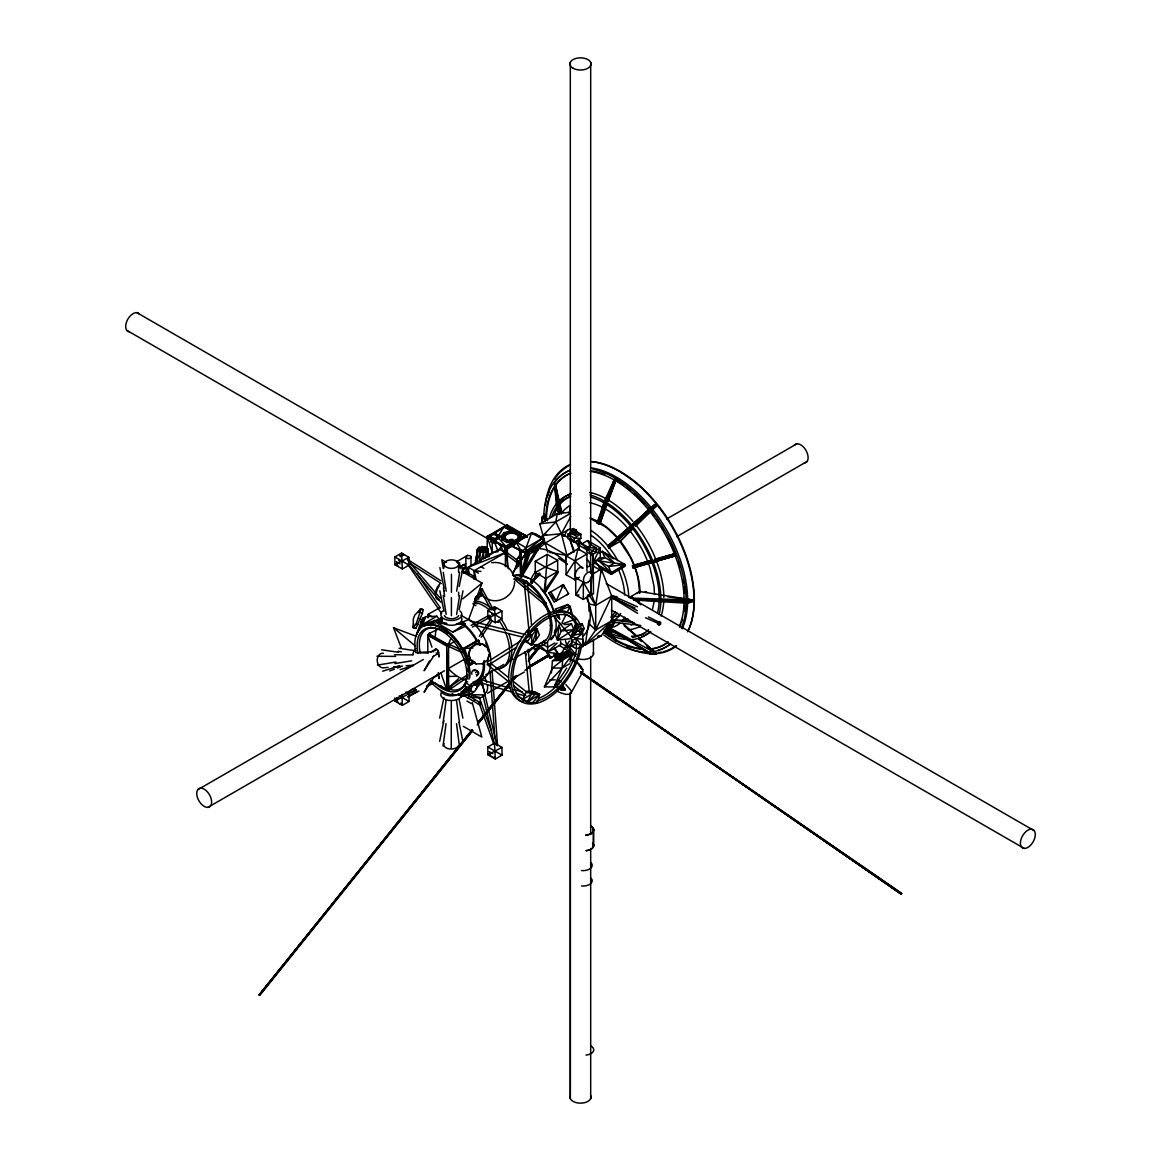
<?xml version="1.0" encoding="UTF-8"?>
<svg xmlns="http://www.w3.org/2000/svg" width="1161" height="1161" viewBox="0 0 1161 1161"><rect width="100%" height="100%" fill="white"/><g stroke="black" fill="none" stroke-linecap="round" stroke-linejoin="round"><path stroke-width="1.5" d="M477.534 555.031L477.534 548.979L479.014 547.295L485.138 546.729L487.446 548.065L489.144 556.685M481.626 685.454L480.886 679.954L473.427 683.902M541.839 519.156L542.492 522.552L541.853 517.414L544.451 514.338L547.528 520.81M551.388 672.93L552.462 660.725L562.896 654.702L562.156 668.039L554.102 686.906L544.407 686.906L552.462 668.039L562.156 660.304L572.591 654.267L570.109 662.162M570.312 1098.64L570.312 692.638M451.252 748.032L451.31 701.723M451.397 615.707L451.426 597.509M451.44 592.487L451.469 574.289M462.194 621.556L464.792 623.936L464.792 626.505L452.863 632.106L437.944 623.457L437.958 622.18L442.428 619.597M523.698 639.914L531.578 645.182L531.811 635.314L537.18 629.204L534.045 627.404M556.395 690.664A12.669 5.065 28.8 0 0 561.053 692.986L565.581 694.307L569.137 694.307L571.096 693.03L582.706 671.871L582.764 669.534L578.425 663.686L576.407 661.872L580.892 666.559L578.425 663.686L569.819 659.477M565.233 689.794L562.751 685.832L558.31 688.691L564.304 690.389L565.233 689.794L558.31 688.691L564.377 687.297M571.096 693.03L571.168 690.708L565.842 684.598M576.48 648.912L576.132 638.448L582.648 633.355L577.96 630.641L571.444 635.735L571.793 646.198L576.48 648.912L582.895 646.503L582.648 633.355L571.444 635.735L576.132 638.448L582.895 646.503L571.27 640.988L576.132 638.448L583.33 639.377M531.578 532.87L541.723 538.733L543.74 541.186L526.209 553.449L526.064 547.774L531.578 532.87L535.54 533.871L544.103 538.82L543.74 541.186L539.633 545.699L526.209 553.449L513.162 546.787L515.919 541.911L531.578 532.87L544.103 538.82L539.633 545.699M546.004 578.28L545.133 591.689L544.175 591.442L545.597 578.251M593.242 553.666L593.474 593.402L587.655 595.898L590.63 595.042L593.242 553.928M592.995 557.382L593.227 553.87M479.624 561.692L480.349 552.172L485.138 546.729M574.797 634.167L575.508 624.705L582.271 623.979L584.085 628.507L582.096 633.398M571.459 623.878L561.227 630.974L573.781 629.639L557.512 640.103L558.905 625.213L561.227 630.974L557.512 640.103L570.066 638.753L573.781 629.639L571.459 623.878L564.29 624.647M544.175 591.442L545.714 591.413M546.555 578.497L545.017 578.526M451.034 638.216L447.928 645.327M449.583 645.618L447.74 644.602M547.208 554.377L545.714 578.483L535.279 572.46L535.279 561.271L547.208 554.377L557.657 560.4L557.657 571.604L545.714 578.483M458.972 568.005L459.669 562.838M443.081 722.839L446.1 700.475M443.038 746.059L446.056 723.695M524.206 639.972L531.578 645.182L535.54 640.48L537.18 629.204L530.461 631.468M477.534 548.979L476.17 563.012L475.459 562.563L477.534 548.979L487.954 549.922L487.954 557.004M456.65 591.239L459.669 572.329M456.607 614.459L459.625 595.549M514.57 581.603C514.787 595.042 499.245 605.157 487.228 598.815M524.932 557.164L525.86 551.852M588.99 620.105L585.26 644.979L581.951 645.298M413.809 624.038L413.156 627.637L416.102 624.067L421.124 608.901L414.999 614.793L413.374 618.581L413.156 627.637L415.986 628.391L422.43 613.24L423.083 609.656L421.124 608.901M569.238 513.394L570.486 506.457M540.228 537.18L543.145 535.497L555.814 521.899L557.309 513.728L569.775 512.219M535.7 571.807C527.355 580.152 531.782 591.747 536.179 572.257M532.289 582.764L530.882 582.096M534.728 571.793L536.135 572.46M485.182 558.441L486.474 551.606L487.954 549.922M579.295 550.169L578.338 544.886L579.295 539.763L576.466 541.403L579.6 550.082M637.679 613.414L610.875 596.986L611.818 595.448L637.433 606.797M637.316 610.802L611.716 596.203L617.057 596.667M638.361 602.878L638.942 600.048M459.175 586.508L463.065 567.584M459.132 609.728L463.021 590.804M439.685 718.093L443.937 697.456M439.642 741.313L443.894 720.676M652.569 609.046L654.006 602.08M569.703 513.307L570.472 509.795M586.944 571.285L586.944 554.058L577.989 548.892L575.014 560.952L575.014 579.89L579.484 577.307M603.909 502.669L597.146 523.089L598.655 523.959L604.054 502.611M651.176 560.313L633.877 565.117L633.166 567.903L676.123 555.538L657.111 560.821M617.347 600.15L610.947 597.305L611.818 595.448M520.999 551.591L521.928 576.393L520.563 576.611L526.601 552.984M521.768 576.364C518.517 575.624 523.814 578.613 522.813 573.345M525.469 563.361L528.124 553.391M488.737 554.9L487.446 548.065L478.042 550.836L475.459 560.4L476.17 563.012L480.349 552.172L486.474 551.606L487.112 556.946M466.925 675.151L447.74 688.284L448.901 690.055L448.552 689.141M536.933 549.53L537.833 550.14L521.608 576.901L520.549 576.553L519.635 549.748M527.863 554.566L529.242 555.248L527.863 554.566L520.462 576.117M487.402 647.287L489.681 653.73L487.736 659.825L482.526 663.715L476.054 663.932L470.771 660.391L468.493 653.948L470.423 647.853L475.633 643.963L482.12 643.745L487.62 647.794L482.12 643.745M488.97 654.76L487.736 659.825M470.771 660.391L468.71 654.441L470.655 648.36L475.85 644.471L482.337 644.253M550.909 612.964L543.928 604.736L546.381 602.762M605.418 503.54L598.655 523.959L600.121 523.118L606.26 504.454M611.832 487.504L614.619 479.029L604.475 500.971M421.603 620.134C418.932 628.174 425.187 614.793 422.343 618.407M480.436 561.764L483.571 552.462L481.917 546.439M529.242 555.248L521.855 576.799L521.173 576.451M547.615 552.026L539.778 523.843L555.814 521.899L561.402 533.741L567.003 555.48L564.768 561.939L566.945 564.667M531.578 645.182L537.18 629.204L539.415 634.98L535.54 640.48M421.356 621.237L416.726 633.862L417.467 634.298M458.827 623.501L468.536 619.626L482.018 583.112L461.889 571.444M609.699 492.322L614.619 479.029L609.438 492.075M600.121 523.118L606.898 504.832M608.132 501.508L616.128 479.899L605.984 501.842L614.619 479.029M513.133 573.636L516.979 563.535M518.909 558.47L522.116 550.053M421.936 619.669L425.666 616.651L416.726 633.862L422.691 624.4L425.666 616.651L436.855 616.215L439.09 619.234L435.738 623.326M482.337 589.193L480.494 590.209L482.337 589.193L492.162 607.508M499.535 621.237L497.692 622.252L498.475 621.614M447.74 645.284L448.814 644.166L459.988 649.318M597.146 523.089L601.674 511.667M598.655 523.959L606.419 504.382M607.711 501.117L616.128 479.899M901.081 894.289L901.647 893.448L580.5 672.263L901.27 893.825M433.663 624.212L434.94 621.019M561.213 654.804L561.489 654.557M558.905 625.213L555.205 634.341L557.512 640.103M575.334 634.109L577.322 629.218L575.508 624.705L572.852 631.221L574.071 634.24M564.435 588.076L563.361 584.636L548.848 593.01L556.163 600.963L563.361 584.636L568.629 593.764L566.583 594.954M537.572 647.765L536.353 650.436L532.202 647.562M519.707 564.594L504.73 553.507L505.891 552.114M561.968 622.876L565.639 615.374M567.119 612.369L570.066 606.376L567.758 604.518L555.205 609.119L557.512 610.962L570.066 606.376L572.852 616.433M522.494 699.604L526.673 691.434L534.844 691.695L539.546 694.409L537.282 702.898L527.196 702.318L522.494 699.604L531.375 694.133L539.546 694.409L532.144 703.319M527.196 702.318L531.375 694.133L526.673 691.434L535.758 693.843L527.196 702.318L539.546 694.409L531.07 691.129L535.758 693.843M447.696 688.517L458.464 678.764M447.74 689.024L449.626 689.155M472.89 660.188L470.452 664.89L469.697 664.455L462.992 648.535L478.651 640.35L480.436 645.255M566.699 668.083L554.102 686.906L558.572 684.322L560.27 681.159M570.777 516.485L561.402 533.741L543.145 535.497L546.541 534.365M429.454 661.044L424.099 670.753L433.546 656.27M429.454 682.595L424.099 692.29L433.546 677.821M526.209 553.449L513.162 546.787L515.919 541.911L525.454 537.34M418.178 612.457L420.238 608.886L423.083 609.656M498.925 550.358L501.16 546.483L497.808 542.608M463.471 695.366L464.516 693.552L480.973 703.044L479.914 704.858L461.657 694.322M468.086 698.022L469.131 696.208M473.717 701.288L474.776 699.459M478.245 703.9L479.304 702.071M522.261 573.099L536.542 549.443L537.891 550.256M629.93 597.48L631.497 596.812L640.741 604.779M427.901 623.675L430.891 625.692L434.301 620.279M544.277 591.007L557.701 571.589L558.339 572.184L545.612 591.849L544.277 591.007L545.612 591.849M575.014 579.89L566.06 574.724L575.014 560.952L586.944 554.058M526.891 642.468L531.811 635.314L528.676 633.514M561.648 652.801L569.296 641.133M512.436 573.389L525.541 553.855A50.62 29.228 60 0 0 521.797 559.196M479.304 636.286L490.958 618.886M481.205 637.186L491.887 621.222M527.254 537.441L525.019 535.294L504.15 526.673L494.673 541.621M474.312 601.761L482.279 590.296L480.552 589.12L482.279 590.296M615.04 622.296L607.58 626.606L605.345 629.784L612.805 625.489L615.04 622.296L611.876 621.774M522.929 550.677L516.674 559.573L516.674 568.426M505.645 552.491L504.73 553.507M472.774 730.4L259.774 995.398L259.063 994.745L472.077 729.892L259.28 995.064L472.454 730.095M477.737 722.839L510.535 681.957L477.664 722.81M478.1 723.042L509.766 683.539M512.03 680.723L515.426 676.486L513.118 679.272M528.995 659.564L538.036 648.273M472.164 730.095L259.28 995.064L472.585 730.414M477.882 723.114L510.695 682.218M528.85 659.709L537.906 648.433M477.229 724.87L510.158 683.902M516.95 675.441L512.335 681.188L516.834 675.528M528.27 661.364L538.472 648.68L529.314 660.043M478.259 723.376L510.027 683.96M610.904 617.289L615.461 611.716M611.412 619.974L617.115 613.008M473.514 691.825L471.192 694.597L458.885 695.236L467.462 690.287L471.192 694.597L480.132 698.037L485.356 695.033L481.626 682.117L474.994 684.787M475.821 689.053L481.626 682.117L475.966 685.382M629.988 597.567L631.584 596.899L630.931 598.452M566.553 645.879L566.263 647.316L575.421 655.98M488.825 663.497L487.272 664.426M527.109 632.614L529.256 630.162M497.068 542.651L495.021 543.246L491.161 542.114L491.843 539.633M462.542 570.777L464.85 572.112L468.434 568.048M465.735 563.97L462.833 564.812L460.612 567.337L466.867 567.903M520.041 540.199L522.015 537.964L520.999 534.249L516.384 531.593L509.955 530.998L504.15 532.71L501.189 536.063L502.205 539.778L506.82 542.434L513.249 543.029L519.054 541.316L516.442 539.807L512.669 540.924L508.489 540.533L505.499 538.806L504.832 536.397L506.747 534.205L510.521 533.102L514.715 533.48L517.704 535.221L518.372 537.63L516.442 539.807L522.015 537.964L518.372 537.63L520.999 534.249L517.704 535.221L516.384 531.593L514.715 533.48L509.955 530.998L510.521 533.102L504.15 532.71L506.747 534.205L501.189 536.063L504.832 536.397L502.205 539.778L505.499 538.806L506.82 542.434L508.489 540.533L513.249 543.029L512.669 540.924L519.054 541.316M474.965 598.234L481.046 591.646M540.634 573.969L531.578 582.59L531.012 581.908L539.473 572.91M579.789 626.606L582.271 623.979M544.407 686.906L562.156 668.039L572.591 654.267L567.744 654.485M635.647 526.238L656.357 506.094L655.051 504.469L607.624 546.178L608.93 547.803L620.119 541.345L631.352 529.489M635.096 525.541L641.322 518.952M652.555 507.096L655.051 504.469L651.713 509.331L608.93 547.803L612.645 544.77M494.76 757.494L492.728 757.175M629.349 620.54L611.383 619.872L610.86 621.004L611.339 621.962L640.669 625.46M633.862 622.543L611.441 619.872L611.586 621.774M651.161 508.242L655.051 504.469L607.624 546.178L611.832 543.754M620.119 541.345L633.064 528.748M547.615 642.004L547.615 652.337L549.951 658.287L558.049 653.614L554.073 648.607L554.885 648.128L558.049 653.614L549.951 658.287L546.787 652.816L557.106 643.092M407.83 693.494L412.939 688.575M411.589 692.74L415.42 689.039M488.462 555.959L492.22 552.505L498.185 551.649L494.601 542.347M527.907 652.7L536.875 644.428M526.064 547.774L515.919 541.911L521.739 551.736L526.064 547.774L541.723 538.733L544.103 538.82M476.968 683.51L480.886 679.954L473.804 684.047M449.409 689.59L452.035 687.254M560.85 654.165C561.706 654.412 560.85 655.994 561.779 654.078M505.137 526.673L507.125 524.961L527.254 536.585M460.67 697.384L463.399 695.047M462.688 598.902L482.018 583.112M537.543 549.327L545.38 543L570.167 528.676M572.213 642.512L567.003 646.735L560.821 643.165M521.739 551.736L525.846 551.519L541.723 538.733M569.441 505.645L565.015 509.2A69.921 40.359 60 0 0 561.358 513.844M474.675 661.596L470.452 664.89L462.992 648.535L472.774 648.056M581.4 630.568L584.085 628.507L580.703 628.856M501.697 529.024L507.125 524.961L509.839 528.008M658.36 622.775L659.985 623.036M659.767 624.052L645.501 617.768M484.906 661.262L482.526 663.715M636.794 593.576L639.595 591.515L692.783 599.99L692.783 601.732L687.472 603.227L633.775 600.034M525.019 536.15L525.019 535.294L505.108 546.787L505.108 547.644L507.357 548.079L525.019 535.294L507.125 525.817L520.549 533.567M599.482 553.347L602.269 551.388L625.082 564.565L625.082 566.278L611.136 574.332L598.974 567.308M452.863 632.106L464.792 623.936L462.107 622.035M448.901 690.055L466.591 677.922M474.704 662.438L470.452 664.89L464.487 648.535L476.416 640.785M580.718 673.148L582.706 671.871M520.854 640.814L487.431 661.973A1.582 0.74 57.7 0 0 487.562 663.424A1.582 0.74 57.7 0 0 488.825 664.658M489.216 664.585L516.558 647.272M521.129 644.384L527.196 640.538M557.512 610.962L567.758 604.518M522.044 537.877L522.044 537.006L504.15 526.673L487.214 537.311L507.357 548.935L515.005 544.509M501.726 537.18L511.595 530.983L494.673 540.75L487.214 537.311L491.118 535.061M630.786 598.292L631.497 596.812M529.227 667.096L548.747 655.138L528.952 666.762M529.039 666.603L548.964 654.615M571.793 646.198L575.972 643.702M528.255 667.952L549.168 655.515M529.271 666.24L549.008 654.543M528.357 667.27L548.094 655.588L529.445 666.283M528.4 667.894L549.661 655.297L528.371 667.43M430.658 652.032L435.114 649.42M394.871 556.946L401.575 553.071L409.035 557.382L409.035 565.131L402.316 568.992L394.871 564.696L394.871 556.946L409.035 565.131M398.76 560.516L400.052 561.256M398.76 563.1L400.052 563.84M409.035 557.382L394.871 564.696M487.214 551.954L487.214 536.455L507.125 524.961M491.829 534.64L501.073 529.314M467.68 555.306L456.505 561.764L461.468 566.771M539.778 523.843L557.309 513.728M468.202 574.231L468.202 567.236L499.448 549.197L505.412 552.636L505.412 566.655M526.514 536.15L506.602 547.644L506.602 554.726L506.602 547.644L520.897 539.981M492.206 538.791L487.214 537.311L507.357 548.079L519.606 540.997M555.814 521.899L570.414 513.467M525.846 551.519L543.74 541.186M537.398 546.991L537.398 549.574L528.444 554.74L519.373 549.501M427.959 617.913L427.959 614.474L439.888 607.58M575.798 531.201L580.863 534.118L580.863 538.428L574.231 542.26L567.889 538.602L567.889 534.292L573.2 531.23M571.923 533.697L574.898 535.41L576.393 534.553L576.393 530.258L573.403 528.531L571.923 529.387L571.923 533.697L573.403 532.841M422.691 624.4L439.09 619.234L424.171 626.127L422.691 624.4L436.855 616.215M474.864 599.424L482.526 594.983M474.718 599.511L482.236 595.158M573.012 540.431L578.338 544.886L581.168 543.246L588.859 547.687M581.966 543.812L587.582 540.576L600.252 547.905L600.252 558.238L593.242 562.272L600.252 547.905L596.043 550.329M427.799 652.685L427.799 635.198L429.657 634.109L448.596 645.052L448.596 688.792L446.738 689.866L430.702 680.607M557.657 560.4L535.279 572.46M566.06 574.724L566.06 555.785L577.989 548.892M549.371 552.346L567.003 555.48L574.289 551.272M586.682 547.557L591.152 544.973L596.377 547.992L596.377 552.288L591.907 554.871L586.682 551.867L586.682 547.557L596.377 547.992L591.907 550.575L586.682 547.557L591.907 554.871L591.907 550.575L596.377 552.288M487.823 610.613L494.528 606.739L501.987 611.049L501.987 618.798L495.283 622.673L487.823 618.363L487.823 610.613L501.987 618.798M491.64 614.14L492.932 614.88M599.163 553.173L602.269 551.388L613.676 558.833M501.987 611.049L487.823 618.363M197.718 789.741L423.344 659.477M450.033 644.065L454.749 641.351M666.646 518.996L796.939 443.778M598.945 560.923L604.837 557.512L614.459 563.085L608.567 566.481L598.945 560.923L611.136 572.605L611.136 574.332L625.082 564.565L595.404 560.429M592.545 574.129L601.296 569.079L611.731 596.115L611.731 620.743L601.296 635.72L585.26 644.979L582.662 640.582M464.487 648.535L478.651 640.35L479.986 645.255M568.629 593.764L554.116 602.138L548.848 593.01L550.894 591.834L556.163 600.963M207.906 807.374A10.551 6.081 60 0 0 207.906 792.47A10.551 6.081 60 0 0 196.731 793.456A10.551 6.081 60 0 0 207.906 807.374L444.518 670.768M447.667 668.954L464.922 658.984M676.834 536.643L807.113 461.425M394.871 701.055L402.316 705.351L409.035 701.476L409.035 693.727L394.871 701.055L394.871 697.95M633.877 565.117L632.411 565.958L633.166 567.903L652.076 562.461M634.632 567.047L633.166 567.903L651.495 561.14M590.63 595.042L593.474 593.402L590.485 594.258M575.725 579.542L575.725 595.042L583.33 599.424L590.789 595.129L590.63 577.104M485.704 674.875L503.7 664.484M507.517 662.278L513.046 659.085M515.31 657.779L545.772 640.19M464.85 688.792L467.68 687.152M464.197 695.947L458.885 695.236L470.292 688.662M629.799 597.175L639.595 591.515L639.595 593.256M554.856 642.976L547.615 647.17L541.65 643.731M534.191 644.587L547.615 652.337L560.661 644.805L560.661 641.351M487.605 693.204L509.49 680.564M511.798 679.229L524.308 672.016M631.062 625.097L633.166 623.878M569.601 663.744L562.156 668.039L552.462 668.039M657.59 622.412L659.085 621.556L660.565 622.412L660.565 624.139L659.085 624.995L657.59 624.139L657.59 622.412L660.565 624.139M657.59 624.139L660.565 622.412M487.823 746.973L494.528 743.098L501.987 747.408L501.987 755.143L495.283 759.018L487.823 754.723L487.823 746.973L501.987 755.143M501.987 747.408L487.823 754.723M441.877 619.93L437.958 622.18L446.346 623.268M561.3 585.812L563.361 584.636M410.109 693.19L416.32 689.649M407.874 696.876L417.191 691.55M426.522 686.224L432.734 682.683M592.458 563.056L594.156 563.535L592.85 564.797M433.169 656.386L437.653 653.832M433.169 677.908L437.653 675.354M471.061 625.416L488.302 615.664M472.338 627.085L488.012 618.232M451.324 694.452L452.819 693.61M447.914 688.096L449.307 688.183M413.214 691.651L416.335 689.953M407.946 696.89L418.903 690.955M426.726 686.717L432.98 683.321M505.108 546.787L515.832 541.055M490.464 535.003L487.214 536.455L507.357 548.079L515.005 543.987M463.732 689.721L466.722 688.139L467.462 690.287L461.004 692.014M469.697 664.455L474.181 662.133M572.953 660.711L573.795 660.29L571.052 659.201M438.916 628.798L429.207 633.5M442.414 621.367L437.944 623.457L446.898 623.617M507.357 565.784L507.357 548.079L513.844 545.191L513.844 544.335L493.701 532.71L493.701 533.567M561.779 652.729L554.914 656.691L555.655 658.838L557.309 659.651L561.793 658.824L568.643 654.862L567.903 652.714L566.249 651.901L561.779 652.729L568.643 654.862L566.249 651.901L567.003 654.049L557.077 654.702L557.817 656.865L555.655 658.838L556.554 657.503L565.741 654.702L567.903 652.714L566.481 656.85L565.741 654.702L561.793 658.824L561.039 656.676L557.309 659.651L556.554 657.503L554.914 656.691L557.817 656.865L562.519 654.877M653.919 562.475L675.383 553.594L654.63 559.355M525.686 637.81L531.811 635.314M469.291 574.231L468.202 567.236L505.412 552.636L474.167 570.675L474.167 579.513M389.733 670.927L394.421 669.2M397.526 668.054L400.647 666.893M562.795 623.805L573.781 619.785M441.354 620.946L437.958 622.18L443.328 622.528M401.604 704.146L399.834 703.871L401.125 703.116M644.819 563.695L636.33 566.495L650.204 562.737M658.403 559.196L675.383 553.594L654.746 559.529M558.339 572.184L557.004 571.357M597.871 636.823L601.296 635.72L597.973 636.039M382.738 671.189L399.311 665.906M400.197 669.679L413.461 665.456M653.164 560.531L675.383 553.594M462.789 569.703L467.027 568.455M537.398 549.574L528.444 552.157L528.444 554.74L524.932 551.606M651.321 560.516L632.411 565.958L651.437 560.981M657.228 560.981L676.123 555.538M549.704 680.041L555.277 679.809M645.168 591.631L646.633 591.863M607.58 626.606L612.805 625.489M555.031 684.961L558.572 684.322M505.848 553.478L504.803 553.42M377.456 665.093L395.945 662.031M394.9 663.584L411.72 660.812M520.679 550.009L519.388 549.937M533.044 534.147L535.54 533.871M598.234 558.281L604.837 557.512L602.269 551.388L614.459 563.085M540.387 543.479L545.38 543L567.003 555.48M573.636 646.096L567.003 646.735L565.509 640.712M531.012 581.908L532.173 582.953M388.079 667.401L382.68 667.894A7.387 5.82 84.9 0 1 377.209 659.796A7.387 5.82 84.9 0 1 383.377 653.222M393.477 666.922L402.475 666.124M406.06 665.804L413.258 665.151M638.913 637.868L656.357 653.556L650.407 654.209L656.357 653.556L608.944 627.419L651.713 654.093L650.407 654.209L607.638 627.535L617.115 632.76M655.051 653.672L656.357 653.556L645.632 644.282M419.44 652.395L433.822 651.597M552.462 660.725L562.156 660.304M447.478 676.471L456.433 676.253M567.889 534.292L580.863 534.118L574.231 537.949L567.889 534.292L574.231 542.26L574.231 537.949L580.863 538.428M491.713 562.737C500.957 561.155 510.26 566.524 513.51 575.319M456.404 623.921L464.792 623.936L457.637 623.457M565.262 688.705L558.31 688.691L564.304 690.389M600.905 568.309C604.997 572.939 592.836 566.8 592.4 564.536M475.763 598.989L478.942 599.003L476.141 597.378M579.063 595.056L575.725 595.042L583.33 582.212L575.725 577.815M587.437 595.1L590.789 595.129L583.33 582.212L583.33 599.424M394.421 654.731L413.098 654.891M376.962 656.241L395.64 656.386M457.637 623.805L464.792 623.936M428.365 653.004L415.754 652.685A38.487 22.219 60 0 1 440.121 627.346A38.487 22.219 60 0 1 468.986 679.287M485.356 695.033L471.192 694.597L464.473 691.579M648.07 600.339L633.775 599.889L687.472 601.485L692.783 599.99L667.967 596.856M664.165 600.832L667.749 600.948M611.891 598.394L615.403 598.641M458.885 695.236L464.139 695.686M491.161 537.369L495.021 538.515L498.098 536.745L496.124 534.51L491.843 534.902L490.798 536.077L491.161 542.114M464.85 572.112L468.057 572.417M475.459 562.563L476.503 562.664M480.915 571.401L474.167 570.675L476.097 579.266M447.711 645.734L448.814 644.166M538.777 644.457L547.615 652.337L558.049 653.614M471.279 696.876L480.132 698.037M399.021 648.288L416.015 650.784M381.563 649.797L398.571 652.293M398.194 651.263L401.416 651.843M469.712 620.787L525.352 634.516M475.792 625.518L522.74 637.113M571.023 659.579L573.795 660.29M396.786 697.935L397.817 699.706L396.423 698.472M491.916 752.865L492.932 753.765M560.516 689.794L562.635 690.389M481.539 679.736L510.376 688.386M513.772 689.402L522.261 691.941M480.422 682.595L512.64 692.261M516.035 693.277L524.511 695.831M557.657 571.604L545.714 567.294L535.279 561.271M591.007 518.923L606.361 527.384L617.013 537.543M401.256 647.823L393.492 627.738L416.625 636.417M420.485 612.5L422.43 613.24M418.555 618.291L420.514 619.031M416.102 624.067L418.047 624.821M414.042 627.637L415.986 628.391M558.223 680.651L561.358 681.884M513.162 546.787L518.009 548.718M622.151 602.269L634.965 607.958M626.534 647.083L632.44 649.768A105.404 60.865 60 0 0 669.375 650.291A105.535 60.938 60 0 0 676.602 645.879M447.827 646.024L462.209 652.656M427.799 635.198L448.596 645.052L446.738 646.126L427.799 635.198L431.936 647.156M598.974 566.51L611.136 572.605L625.082 564.565L608.567 566.481L611.136 572.605L594.403 562.954M648.448 616.955L659.724 622.601M620.279 634.501L623.442 636.243M567.584 537.311L561.402 533.741L563.985 536.266M578.338 544.886L587.553 550.212M566.06 555.785L575.014 560.952L582.169 568.179M136.853 312.614L510.042 528.066M606.202 583.577L1034.32 830.768A10.551 6.081 -60 0 1 1027.862 847.399A10.551 6.081 -60 0 1 1021.404 838.213A10.551 6.081 -60 0 1 1034.32 830.768M558.528 558.339L567.497 564.115M126.68 330.261L488.868 539.357M611.31 610.047L1024.147 848.401M479.014 547.295L486.474 551.606M478.042 550.836L480.349 552.172M604.475 629.799L605.984 630.67M481.031 566.713L483.89 568.368M468.202 567.236L478.448 573.142M462.833 564.812L465.634 566.437M427.959 614.474L432.182 616.912M479.159 701.999L480.973 703.044M466.925 701.026L471.482 703.653M406.045 692.014L409.035 693.727M399.34 695.889L409.035 701.476M446.404 562.461L441.76 559.776L443.284 568.571M460.917 615.214L468.536 619.626M463.239 726.307L481.83 737.075L472.208 702.492M607.638 627.535L651.713 654.093M502.336 538.051L493.701 532.71L507.357 548.079M504.15 527.544L504.15 526.673L511.595 531.346M407.83 559.602L440.904 580.79M473.978 601.978L476.982 603.909M411.197 564.261L441.267 583.533M472.832 603.749L475.85 605.679M470.553 659.898L476.054 663.932M559.268 645.327L574.753 655.443M555.466 654.427L559.95 657.532M580.834 671.943L901.357 894.202L580.529 672.683M580.877 672.175L901.647 893.448L901.357 894.202L580.848 672.234M553.681 654.136L556.656 656.212M533.973 644.776L539.517 648.607L536.353 650.436L533.784 646.648M504.15 526.673L506.631 528.4M622.093 472.977L632.44 480.204A105.404 60.865 60 0 1 676.602 535.236A105.535 60.938 60 0 1 691.158 575.159A105.129 60.691 60 0 1 687.602 631.758M441.035 685.861L446.738 689.866L446.738 646.126L448.596 688.792L447.42 685.367M507.357 552.883L520.97 562.969M490.624 663.221L508.46 677.502M512.582 680.796L527.674 692.885M487.402 664.658L510.724 683.321M513.467 685.527L525.817 695.41M558.905 622.514L561.227 624.371M480.814 594.185L485.733 598.249M393.492 627.738L415.391 646.009M578.497 541.026L587.089 548.718M580.573 667.706L582.764 669.534L579.513 665.427M512.669 575.029L544.901 602.066M514.004 578.904L544.886 604.808M566.263 647.316C570.588 645.69 571.43 650.784 576.378 654.499M624.183 625.721L636.243 636.155M638.927 638.477L641.612 640.799M622.804 623.37L636.228 635.444M638.942 639.189L641.627 641.598M646.996 646.43L651.016 650.058M588.99 623.704L595.709 629.988L611.731 620.743L585.26 644.979L595.709 629.988L611.731 596.115L595.709 605.374L588.99 603.909L586.436 597.393M607.058 632.266L616.128 640.901L612.369 635.082M520.026 562.795L516.674 559.573L518.459 566.568M608.524 633.224L616.128 640.901L612.239 635.212M607.014 632.353L614.619 640.03L611.803 635.662M506.385 552.302L505.006 551.91L504.469 553.086M555.118 685.832L556.395 687.297M429.251 633.166L429.831 634.849M407.714 560.197L440.106 598.104M408.411 564.261L440.817 602.167M553.231 615.693L571.851 637.636M618.958 539.967L630.205 557.062A57.136 32.987 60 0 1 638.071 578.671L639.624 592.386M611.934 618.436L614.009 621.019M593.779 559.675L600.222 567.729M606.869 628.246L608.93 631.062M610.991 633.877L616.128 640.901M609.481 633.006L614.619 640.03M416.828 573.752L440.309 607.871M407.946 564.58L441.644 613.545M607.653 627.796L609.54 630.713M588.859 594.751L595.709 605.374L595.709 629.988L588.99 603.909L588.99 611.107M547.615 652.337L550.778 657.808M429.149 622.673L430.891 625.692M481.322 591.747L491.147 610.047M579.295 539.763L581.168 543.246M587.582 540.576L590.412 546.265M576.393 534.553L574.898 531.114L571.923 529.387L572.91 531.68M501.16 546.483L504.15 553.623M557.614 615.214L558.818 618.276M591.138 593.547L595.709 605.374L601.296 569.079L601.79 572.489M574.071 550.546L569.645 538.777L573.81 552.215M479.145 697.035L491.147 730.545M479.595 704.364L493.991 744.578M555.959 490.595L554.624 485.385L556.54 506.254L559.384 514.526M440.817 672.77L446.738 689.866M556.946 684.7L557.86 687.37M487.214 536.455L492.22 552.505L492.22 541.055M555.814 490.508L554.624 485.385L557.295 505.18L559.631 513.235M556.54 506.254L558.876 514.308M558.441 614.314L559.834 619.35M556.598 614.14L557.512 617.492M556.845 494.049L558.63 500.986M559.965 506.196L561.735 513.118M481.249 679.2L496.966 745.551M482.932 695.395L494.513 744.288M557.295 505.18L555.379 484.311L559.326 501.378M560.11 504.788L562.084 513.322M559.355 505.862L560.545 510.971M439.874 567.555L444.053 588.206M439.83 590.789L444.01 611.426M459.045 699.183L462.876 718.108M459.016 722.418L462.847 741.342M555.379 484.311L561.053 513.917M554.624 485.385L555.626 490.61M542.753 522.523L541.853 517.414L544.436 516.079L544.451 514.338L545.104 521.42M487.446 548.065L488.781 555.974M443.27 572.315L446.216 591.225M443.226 595.535L446.172 614.459M443.27 562.824L443.952 567.976M443.444 587.756L444.59 596.362M456.534 700.489L459.48 722.853M456.491 723.709L459.451 746.073M438.684 654.717L438.989 657.01L438.611 652.497A2.641 1.524 60 0 0 436.739 649.26A2.641 1.524 60 0 0 434.882 650.349M438.684 676.253L438.989 678.561L438.611 674.033M570.066 606.376L570.864 612.979M506.472 552.752L508.257 568.759M478.651 640.35L479.101 644.747M527.486 583.649L531.549 624.676M524.221 582.503L528.806 628.87M528.197 649.362L532.42 692.174M525.28 651.771L529.155 691.027M494.528 606.739L495.283 622.673M494.528 743.098L495.283 759.018M401.575 553.071L402.316 568.992M402.025 694.336L402.316 705.351M492.061 670.376L497.561 745.638M490.087 672.277L494.934 738.599M654.485 594.417L654.006 586.189L650.218 568.716A70.313 40.591 60 0 0 638.129 542.521L632.687 534.481A69.733 40.258 60 0 0 629.755 530.679M483.571 552.462L483.731 558.876M659.085 621.556L659.085 624.995M593.576 829.114L593.576 846.267M593.431 639.842L593.431 654.354M593.387 829.128L593.387 846.253M590.688 62.36L590.688 544.48M590.63 553.782L590.63 573.519M590.688 656.386L590.688 834.483M590.688 848.517L590.688 1098.64M570.312 62.36L570.312 533.61M570.312 645.516L570.312 649.144M570.312 651.423L570.312 655.051M570.312 693.117L570.312 1095.491A10.551 6.081 0 0 0 580.5 1103.153A10.551 6.081 0 0 0 590.688 1095.491M505.499 545.568L505.499 553.957M504.832 546.512L504.832 553.216M495.021 540.097L495.021 543.246M492.772 538.312L492.772 543.043M490.798 537.659L490.798 540.808M475.966 596.594L475.966 599.686M470.974 556.641L470.974 566.234M465.88 556.641L465.88 567.192M460.975 567.192L460.975 568.905M458.624 565.233A7.387 4.267 0 0 1 446.274 567.149A7.387 4.267 0 0 1 449.583 560.008A7.387 4.267 0 0 1 458.624 565.233L458.624 572.431M458.624 592.212L458.624 595.811M640.611 626.069A70.313 40.591 60 0 1 638.129 627.419L632.687 629.175A69.733 40.258 60 0 1 628.246 629.683M589.744 502.728A70.023 40.432 60 0 1 606.753 509.781A69.733 40.258 60 0 1 626.708 527.05M546.555 497.576A105.404 60.865 60 0 1 570.37 464.444M591.573 461.628A105.404 60.865 60 0 1 622.093 473.035M545.38 505.296A104.969 60.604 60 0 1 546.555 497.503M675.717 645.98A104.911 60.561 60 0 1 663.424 651.669M661.726 652.047A104.911 60.561 60 0 1 658.229 652.598M688.009 631.047A104.911 60.561 60 0 0 691.535 621.861C695.729 606.419 694.728 590.165 691.55 574.637A104.911 60.561 60 0 0 622.818 472.991A105.114 60.691 60 0 0 592.444 461.614M548.05 495.645A105.274 60.778 60 0 1 549.414 490.668M554.74 479.043A105.274 60.778 60 0 1 560.212 472.077L566.873 466.766A104.606 60.401 60 0 1 569.833 465.126M483.673 676.195A13.511 7.793 60 0 1 486.793 682.436M487.402 684.975A13.511 7.793 60 0 1 485.791 692.827M524.888 652.395A13.511 7.793 60 0 1 526.383 654.804M527.007 669.026A13.511 7.793 60 0 1 524.888 670.245M589.89 518.067A57.469 33.176 60 0 1 597.813 521.376M599.395 522.247A57.469 33.176 60 0 1 617.841 538.022M620.09 540.75A57.469 33.176 60 0 1 640.016 592.632M639.522 599.686A57.469 33.176 60 0 1 638.898 602.965M628.116 618.944A57.469 33.176 60 0 1 624.937 620.409M619.8 623.384A57.469 33.176 60 0 1 609.061 627.941M591.022 530.446A57.469 33.176 60 0 1 617.826 560.632M621.077 567.032A57.469 33.176 60 0 1 628.812 597.465M624.821 617.13A57.469 33.176 60 0 1 622.107 621.077M618.944 616.143A51.563 29.78 60 0 1 612.108 616.215M564.377 536.324A51.563 29.78 60 0 1 567.497 530.069M591.051 535.294A51.563 29.78 60 0 1 612.587 558.412M618.421 569.514A51.563 29.78 60 0 1 624.647 595.027M620.7 613.501A51.563 29.78 60 0 1 612.587 621.019M611.615 632.585A80.138 46.266 60 0 1 607.159 630.22M558.383 503.308A80.138 46.266 60 0 1 571.052 493.512M589.657 492.438A80.138 46.266 60 0 1 632.89 521.333M636.228 525.382A80.138 46.266 60 0 1 663.831 597.494M663.758 600.876A80.138 46.266 60 0 1 661.059 616.114M650.828 631.7A80.138 46.266 60 0 1 641.888 636.533M650.029 631.424A80.138 46.266 60 0 1 631.482 639.609M628.304 639.638A80.138 46.266 60 0 1 604.184 631.932M549.298 518.546A80.138 46.266 60 0 1 570.878 494.339M590.093 494.992A80.138 46.266 60 0 1 660.841 599.221M660.827 600.919A80.138 46.266 60 0 1 659.071 614.459M645.443 632.556A77.831 44.945 60 0 1 631.511 636.199M621.875 635.038A77.831 44.945 60 0 1 606.521 628.696M554.189 515.295A77.831 44.945 60 0 1 557.483 507.981M558.296 506.689A77.831 44.945 60 0 1 570.777 496.182M648.709 629.567A77.831 44.945 60 0 1 632.194 637.374M626.04 637.447A77.831 44.945 60 0 1 604.184 630.06M551.838 516.645A77.831 44.945 60 0 1 570.109 496.923M590.499 497.039A77.831 44.945 60 0 1 659.216 598.278M659.143 601.558A77.831 44.945 60 0 1 657.489 613.081M553.841 483.977A100.702 58.137 60 0 1 570.182 470.118M590.905 467.839A100.702 58.137 60 0 1 687.631 600.455M687.617 602.283A100.702 58.137 60 0 1 682.204 628.783M670.565 643.992A100.702 58.137 60 0 1 658.272 650.015M670.274 643.891A100.702 58.137 60 0 1 603.793 634.98M543.725 519.083A100.702 58.137 60 0 1 570.124 470.423M592.937 469.305A100.702 58.137 60 0 1 666.588 533.421A100.702 58.137 60 0 1 681.405 628.043M667.531 642.541A97.8 56.468 60 0 1 650.233 648.912M642.12 648.839A97.8 56.468 60 0 1 604.837 632.411M546.497 519.852A97.8 56.468 60 0 1 569.92 473.47M590.876 470.916A97.8 56.468 60 0 1 594.287 471.497M595.767 471.816A97.8 56.468 60 0 1 604.837 474.66M615.664 479.928A97.8 56.468 60 0 1 623.791 485.167M626.476 487.156A97.8 56.468 60 0 1 630.481 490.334M634.428 493.759A97.8 56.468 60 0 1 643.789 503.076M650.233 510.579A97.8 56.468 60 0 1 654.34 515.905M657.271 520.026A97.8 56.468 60 0 1 659.172 522.842M661.944 527.152A97.8 56.468 60 0 1 663.7 530.069M667.851 537.514A97.8 56.468 60 0 1 671.609 545.148M672.306 546.671A97.8 56.468 60 0 1 675.557 554.436M678.329 562.214A97.8 56.468 60 0 1 679.78 566.887M682.9 579.963A97.8 56.468 60 0 1 683.495 583.373M683.96 586.726A97.8 56.468 60 0 1 684.598 593.315M684.656 604.997A97.8 56.468 60 0 1 683.96 611.716M682.32 619.524A97.8 56.468 60 0 1 681.434 622.441M680.854 624.081A97.8 56.468 60 0 1 679.548 627.23M668.228 641.873A97.8 56.468 60 0 1 649.507 649.318M643.063 649.391A97.8 56.468 60 0 1 604.112 632.832M545.772 520.273A97.8 56.468 60 0 1 570.849 473.209M590.151 471.337A97.8 56.468 60 0 1 684.09 600.135M684.076 601.906A97.8 56.468 60 0 1 679.504 626.098M438.219 621.657A35.323 20.39 60 0 1 442.21 618.973M463.631 625.068A35.323 20.39 60 0 1 476.474 640.77M483.397 664.702A35.323 20.39 60 0 1 473.107 682.087M435.375 625.619A36.905 21.304 60 0 1 468.26 663.947M468.638 665.674A36.905 21.304 60 0 1 469.494 672.408M465.561 679.795A32.697 18.881 60 0 1 447.928 668.01M435.302 636.925A32.697 18.881 60 0 1 436.434 629.335M466.446 680.781A34.148 19.722 60 0 1 450.932 689.736M420.151 652.671A34.148 19.722 60 0 1 436.014 628.072M437.45 628.42A34.148 19.722 60 0 1 441.964 630.205M443.473 631.018A34.148 19.722 60 0 1 447.246 633.543M464.995 658.664A34.148 19.722 60 0 1 466.446 663.555M467.332 668.315A34.148 19.722 60 0 1 467.593 671.392M467.578 674.556A34.148 19.722 60 0 1 466.867 679.359M427.916 625.198A37.428 21.609 60 0 1 456.941 640.379A37.428 21.609 60 0 1 469.741 677.893M466.664 687.022A37.428 21.609 60 0 1 462.194 691.317M466.606 687.356A38.487 22.219 60 0 1 430.18 681.275M418.004 653.353A35.12 20.274 60 0 1 440.237 630.162A35.12 20.274 60 0 1 466.635 677.487A35.12 20.274 60 0 1 434.316 682.61M581.516 645.893A50.344 29.069 -60 0 1 526.441 703.566A50.344 29.069 -60 0 1 527.602 634.24A50.344 29.069 -60 0 1 581.763 631.308M523.364 702.042A50.344 29.069 -60 0 1 521.173 638.797A50.344 29.069 -60 0 1 576.016 619.727M526.775 700.997A47.703 27.545 -60 0 1 528.981 635.009A47.703 27.545 -60 0 1 579.919 632.701M579.687 646.532A47.703 27.545 -60 0 1 536.179 701.099M564.115 613.748A47.703 27.545 -60 0 1 577.612 631.381M576.378 650.218A47.703 27.545 -60 0 1 539.009 698.225M524.467 699.662A47.703 27.545 -60 0 1 517.008 695.352M590.993 826.182A9.23 5.326 0 0 1 593.242 831.595A9.23 5.326 0 0 1 585.913 835.209M592.69 843.017A9.23 5.326 0 0 1 585.913 850.708A9.041 5.224 0 0 0 592.516 843.075M590.862 826.255A9.041 5.224 0 0 1 593.068 831.552A9.041 5.224 0 0 1 585.884 835.093M438.248 672.567A2.641 1.524 60 0 1 438.408 674.889A2.641 1.524 60 0 1 436.739 675.107M438.248 673.96A2.278 1.321 60 0 1 437.131 675.078M438.611 652.497A2.641 1.524 60 0 1 436.739 653.57M435.027 650.552A2.278 1.321 60 0 1 436.797 649.725A2.278 1.321 60 0 1 438.205 652.772A2.278 1.321 60 0 1 436.13 652.961M794.211 445.36A10.551 6.081 60 0 1 805.937 450.352A10.551 6.081 60 0 1 804.384 463.007M129.408 331.828A10.551 6.095 -60 0 1 127.855 319.173A10.551 6.095 -60 0 1 139.596 314.196M458.798 694.031A10.551 6.081 0 0 1 441.151 691.303M461.527 696.049A10.551 6.081 0 0 1 448.61 700.344A10.551 6.081 0 0 1 441.151 692.885M458.334 745.884A7.387 4.267 0 0 1 449.292 748.903A7.387 4.267 0 0 1 444.082 743.679M412.779 654.499A10.551 8.316 84.9 0 1 415.943 648.622M459.988 610.947A10.551 6.081 0 0 1 458.377 618.987A10.551 6.081 0 0 1 444.344 618.987A10.551 6.081 0 0 1 442.733 610.947M461.541 617.608A10.551 6.081 0 0 1 451.353 625.271A10.551 6.081 0 0 1 441.18 617.608M458.624 615.591A7.387 4.267 0 0 1 451.498 618.755A7.387 4.267 0 0 1 444.358 615.591M525.28 583.432A1.582 1.292 -5.6 0 1 524.714 581.255A1.582 1.292 -5.6 0 1 527.312 581.864M545.67 642.802A1.582 1.234 88.6 0 1 544.146 640.422M468.826 687.268A2.641 1.988 35.7 0 1 465.155 686.964A2.641 1.988 35.7 0 1 465.155 683.655A2.641 1.988 35.7 0 1 468.826 685.106M474.094 670.884A2.641 1.988 35.7 0 1 477.026 670.637A2.641 1.988 35.7 0 1 478.593 673.409A2.641 1.988 35.7 0 1 476.199 674.614M471.685 690.505A4.223 2.438 -60 0 1 468.696 688.792A4.223 2.438 -60 0 1 471.685 683.626A4.223 2.438 -60 0 1 474.66 685.338M465.822 686.63A2.641 1.524 -60 0 1 465.14 684.076A2.641 1.524 -60 0 1 467.694 681.826M470.365 687.094A2.641 1.524 -60 0 1 471.976 685.077M475.56 672.64A2.641 1.524 -60 0 1 478.303 672.364A2.641 1.524 -60 0 1 476.489 676.108M471.903 674.251A2.641 1.524 -60 0 1 472.585 670.913A2.641 1.524 -60 0 1 475.125 670.231M586.755 559.413A4.223 2.438 60 0 1 589.744 564.58A4.223 2.438 60 0 1 586.755 566.307M443.836 591.167A2.641 1.524 -60 0 1 444.242 590.456M438.379 599.569A10.551 6.081 -60 0 1 435.665 596.827M435.302 594.374A10.551 6.081 -60 0 1 440.454 583.214M439.119 599.99A10.551 6.081 -60 0 1 436.42 597.262M436.057 594.809A10.551 6.081 -60 0 1 439.119 586.073M462.702 571.488A3.425 1.974 0 0 1 463.66 573.2M462.586 571.967A14.759 8.519 0 0 1 474.849 579.063M577.38 578.251A6.066 3.498 -60 0 1 576.495 570.965A6.066 3.498 -60 0 1 583.228 568.106M536.585 548.747A50.62 29.228 60 0 1 565.552 561.953M587.19 596.957A50.62 29.228 60 0 1 583.446 635.88M514.178 576.059A36.905 21.304 60 0 1 519.925 575.725M521.449 575.972A36.905 21.304 60 0 1 527.892 578.28M540.837 588.671A36.905 21.304 60 0 1 553.957 612.819M555.045 617.754A36.905 21.304 60 0 1 555.466 621.135M555.147 629.741A36.905 21.304 60 0 1 554.334 632.934M553.129 635.749A36.905 21.304 60 0 1 550.633 639.189M513.859 575.348A37.703 21.769 60 0 1 554.479 612.892M555.263 616.172A37.703 21.769 60 0 1 551.083 639.827M546.904 642.236A37.703 21.769 60 0 1 535.148 645.98M517.109 577.67A37.703 21.769 60 0 1 546.41 604.997A37.703 21.769 60 0 1 547.847 641.191M514.221 579.324A35.323 20.39 60 0 1 525.556 582.735M526.862 583.519A35.323 20.39 60 0 1 548.877 614.72M549.313 616.375A35.323 20.39 60 0 1 540.242 643.383M485.733 643.034A35.323 20.39 60 0 1 488.549 651.466M480.132 679.896A36.905 21.304 60 0 1 477.374 680.317M468.884 619.248A36.905 21.304 60 0 1 490.856 660.145M490.9 661.726A36.905 21.304 60 0 1 481.742 679.359M437.276 620.453A36.905 21.304 60 0 1 441.456 617.652M462.47 622.949A36.905 21.304 60 0 1 479.493 644.834M484.166 660.522A36.905 21.304 60 0 1 473.732 683.597M474.646 600.876A36.905 21.304 60 0 1 491.19 608.219M501.102 619.031A36.905 21.304 60 0 1 506.864 629.03M508.736 633.543A36.905 21.304 60 0 1 511.812 648.041M511.856 649.623A36.905 21.304 60 0 1 501.102 667.793M509.621 650.915A36.905 21.304 60 0 1 496.095 669.505M475.459 602.53A36.905 21.304 60 0 1 488.955 609.51M498.867 620.322A36.905 21.304 60 0 1 504.629 630.321M505.296 631.802A36.905 21.304 60 0 1 509.577 649.333M593.431 652.438A10.551 6.081 0 0 1 589.222 658.316A10.551 6.081 0 0 1 578.236 658.824M591.036 1046.061A9.23 5.326 0 0 1 593.286 1051.474A9.23 5.326 0 0 1 585.957 1055.088M591.196 878.311A9.23 5.326 0 0 1 590.427 883.855A9.23 5.326 0 0 1 581.53 885.988M591.196 862.899A9.23 5.326 0 0 1 590.427 868.443A9.23 5.326 0 0 1 581.53 870.576M428.496 633.746C429.048 637.882 432.023 631.555 428.496 633.746M396.525 561.808L397.817 563.404L396.525 561.808M396.525 564.391L397.817 565.987L396.525 564.391M396.525 700.678L397.817 702.289L396.525 700.678M489.405 615.432L490.697 617.028L489.405 615.432M489.405 618.015L490.697 619.611L489.405 618.015M489.405 751.718L490.697 753.329L489.405 751.718M489.405 754.316L490.697 755.913L489.405 754.316M480.567 589.091C480.698 592.937 484.122 587.93 480.567 589.091M550.358 625.198C550.517 627.811 553.042 623.733 550.358 625.198M515.063 676.326L512.799 679.141L515.034 676.312M537.688 648.128L528.647 659.404L537.688 648.128M510.114 539.589L509.519 540.271L510.651 541.534L513.684 540.649L512.552 539.372L510.114 539.589M400.11 555.684C399.631 558.238 403.926 554.943 400.11 555.684M402.359 554.392C401.866 556.946 406.161 553.652 402.359 554.392M492.99 609.307C492.511 611.876 496.806 608.567 492.99 609.307M495.239 608.016C494.746 610.57 499.041 607.276 495.239 608.016M650.407 507.72L608.93 547.803L656.357 506.094L651.713 509.331L650.407 507.72M692.783 599.99L687.472 603.227L687.472 601.485L630.191 598.089L692.783 599.99M576.393 530.258L574.898 531.114L574.898 535.41L571.923 529.387L576.393 530.258M559.994 657.75L555.509 654.659L559.965 657.779M573.041 68.238A10.551 6.081 0 0 0 590.688 65.509A10.551 6.081 0 0 0 577.772 58.05A10.551 6.081 0 0 0 573.041 68.238M473.92 691.796A4.223 2.438 -60 0 0 476.503 685.15A4.223 2.438 -60 0 0 471.337 688.125A4.223 2.438 -60 0 0 473.92 691.796M466.562 558.122A2.641 1.524 0 0 0 470.974 557.44A2.641 1.524 0 0 0 467.738 555.568A2.641 1.524 0 0 0 466.562 558.122M587.727 582.401A6.066 3.498 -60 0 0 591.428 572.837A6.066 3.498 -60 0 0 584.012 577.119A6.066 3.498 -60 0 0 587.727 582.401"/></g></svg>
